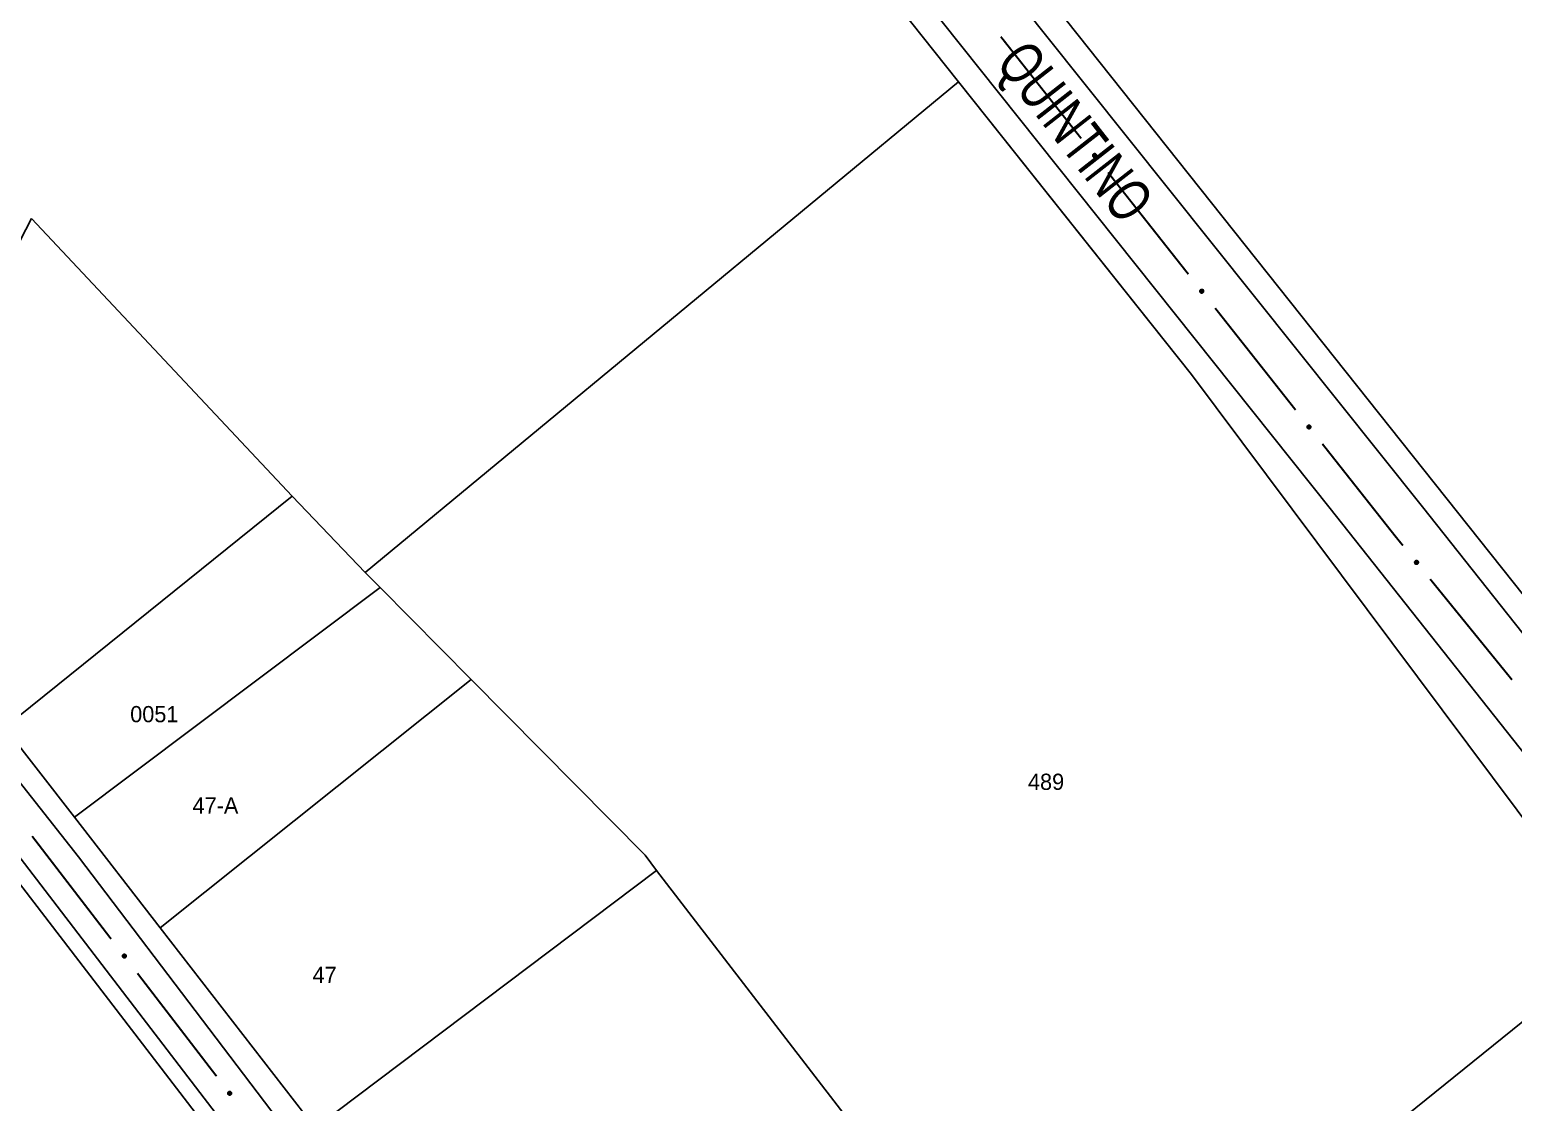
# Model space of a CAD drawing. Extents: x 200123 to 201542, y 4839549 to 4841240.
# Drawn here: x 200655.9 to 200793.2, y 4840385 to 4840484.2 of the extents above; entities that cross this region are included whole.
import ezdxf
from ezdxf.enums import TextEntityAlignment as Align

# ---------------------------------------------------------------- set-up
doc = ezdxf.new("R2010")
doc.units = 0
doc.header["$LTSCALE"] = 1.5
doc.header["$MEASUREMENT"] = 0
for name, color, linetype in [('CD_MALHA_LOTES', 7, 'CONTINUOUS'), ('RU-QUADRA', 210, 'CONTINUOUS'), ('SV-EIXO-RUA-PAV', 20, 'CONTINUOUS'), ('SV-RUA-PAVIM', 7, 'CONTINUOUS'), ('SV-TXT-RUA-PAV', 7, 'CONTINUOUS'), ('Th_NmrPort', 1, 'CONTINUOUS')]:
    doc.layers.add(name, color=color, linetype=linetype)
doc.styles.add('ARIAL', font='ARIAL.SHX')

msp = doc.modelspace()

# ---------------------------------------------------------------- linework, layer by layer
at = {"layer": 'CD_MALHA_LOTES', "linetype": 'Continuous', "flags": 128}
for points in [[(200684.7, 4840552.99), (200701.37, 4840530.22), (200741.81, 4840479.4)], [(200858.895, 4840480.98), (200815.31, 4840408.08), (200812.78, 4840408.41), (200748.69, 4840489.02)], [(200686.9, 4840434.01), (200741.81, 4840479.4)], [(200741.81, 4840479.4), (200763.36, 4840452.32), (200802.84, 4840399.58), (200751.22, 4840357.94)], [(200639.84, 4840435.39), (200656.03, 4840466.74)], [(200656.03, 4840466.74), (200680.14, 4840441.06)], [(200653.56, 4840419.68), (200680.14, 4840441.06)], [(200680.14, 4840441.06), (200686.9, 4840434.01)], [(200688.29, 4840432.61), (200686.9, 4840434.01)], [(200659.99, 4840411.38), (200688.29, 4840432.61)], [(200696.7, 4840424.11), (200688.29, 4840432.61)], [(200667.93, 4840401.14), (200696.7, 4840424.11)], [(200712.8, 4840407.85), (200696.7, 4840424.11)], [(200659.99, 4840411.38), (200653.56, 4840419.68)], [(200646.24, 4840412.58), (200649.6, 4840412.13), (200721.24, 4840318.82), (200670.9, 4840277.71), (200668.11, 4840275.45)], [(200667.93, 4840401.14), (200659.99, 4840411.38)], [(200713.87, 4840406.44), (200712.8, 4840407.85)], [(200682.28, 4840382.63), (200713.87, 4840406.44)], [(200751.22, 4840357.94), (200713.87, 4840406.44)], [(200682.28, 4840382.63), (200667.93, 4840401.14)]]:
    msp.add_lwpolyline(points, dxfattribs=at)
at = {"layer": 'RU-QUADRA', "linetype": 'Continuous', "flags": 128}
for points in [[(200812.78, 4840408.41), (200815.31, 4840408.08), (200858.9, 4840480.98), (200900.08, 4840548.43), (200900.44, 4840551.37), (200857.93, 4840582.23), (200840.85, 4840594.63), (200829.9, 4840602.58), (200819.63, 4840610.04), (200743.79, 4840663.57), (200677.61, 4840712.96), (200655.55, 4840658.36), (200641.73, 4840623.22), (200690.03, 4840563.11), (200707.98, 4840540.44), (200727.57, 4840515.69), (200748.69, 4840489.02)], [(200763.36, 4840452.32), (200802.84, 4840399.58), (200751.22, 4840357.94), (200756.11, 4840351.9), (200744.6, 4840342.23), (200725.32, 4840327.11), (200682.28, 4840382.63), (200667.93, 4840401.14), (200659.99, 4840411.38), (200653.56, 4840419.68), (200641.09, 4840434.39), (200639.84, 4840435.39), (200636.6, 4840438.01), (200627.92, 4840442.46), (200573.97, 4840470.11), (200636.53, 4840612.3), (200637.14, 4840612.59), (200638.33, 4840612.62), (200684.7, 4840552.99), (200701.37, 4840530.22), (200741.81, 4840479.4), (200750.14, 4840468.94), (200753.98, 4840464.1)], [(200721.24, 4840318.82), (200670.9, 4840277.71), (200644, 4840255.9), (200638.32, 4840257.35), (200612.58, 4840290.74), (200612.03, 4840291.93), (200606.04, 4840287.34), (200580.82, 4840319.69), (200577.93, 4840323.39), (200576.62, 4840324.04), (200516.1, 4840354.19), (200568.51, 4840459.1), (200621.71, 4840432.75), (200646.24, 4840412.58), (200649.6, 4840412.13)]]:
    msp.add_lwpolyline(points, close=True, dxfattribs=at)
at = {"layer": 'SV-EIXO-RUA-PAV', "const_width": 0.18}
for points in [[(200753.163814, 4840474.148315), (200745.723908, 4840483.563611)], [(200763.08369, 4840461.594588), (200755.643783, 4840471.009883)], [(200773.003565, 4840449.04086), (200765.563658, 4840458.456156)], [(200782.21, 4840437.39), (200775.483534, 4840445.902428)], [(200782.305093, 4840437.273059), (200782.21, 4840437.39)], [(200782.935999, 4840436.4972), (200782.305093, 4840437.273059)], [(200793.030498, 4840424.083454), (200785.459624, 4840433.393764)], [(200656.078362, 4840409.622843), (200663.390455, 4840400.107944)], [(200665.827819, 4840396.936311), (200672.53057, 4840388.21432)], [(200672.53057, 4840388.21432), (200672.58, 4840388.15)], [(200672.58, 4840388.15), (200673.141222, 4840387.422421)]]:
    msp.add_lwpolyline(points, dxfattribs=at)
at = {"layer": 'SV-EIXO-RUA-PAV'}
for points in [[(200754.40651, 4840472.398117), (200754.357858, 4840472.403122), (200754.317067, 4840472.417371), (200754.286467, 4840472.439048), (200754.264421, 4840472.465254), (200754.244886, 4840472.494605), (200754.23172, 4840472.528541), (200754.22545, 4840472.569444), (200754.230127, 4840472.618284), (200754.24747, 4840472.65911), (200754.267117, 4840472.690248), (200754.29312, 4840472.71481), (200754.32195, 4840472.733309), (200754.357654, 4840472.74582), (200754.399167, 4840472.751769), (200754.448163, 4840472.745877), (200754.488057, 4840472.731633), (200754.517105, 4840472.709889), (200754.541632, 4840472.683591), (200754.561217, 4840472.653388), (200754.573949, 4840472.62), (200754.579864, 4840472.578192), (200754.573408, 4840472.52991), (200754.559655, 4840472.489958), (200754.538325, 4840472.460613), (200754.511891, 4840472.437048), (200754.482691, 4840472.417097), (200754.449128, 4840472.402442), (200754.40651, 4840472.398117)], [(200764.326385, 4840459.84439), (200764.277733, 4840459.849394), (200764.236943, 4840459.863643), (200764.206342, 4840459.88532), (200764.184296, 4840459.911526), (200764.164761, 4840459.940877), (200764.151595, 4840459.974814), (200764.145325, 4840460.015716), (200764.150002, 4840460.064556), (200764.167346, 4840460.105383), (200764.186992, 4840460.13652), (200764.212995, 4840460.161082), (200764.241825, 4840460.179581), (200764.277529, 4840460.192092), (200764.319042, 4840460.198041), (200764.368038, 4840460.192149), (200764.407933, 4840460.177905), (200764.43698, 4840460.156161), (200764.461508, 4840460.129864), (200764.481092, 4840460.09966), (200764.493824, 4840460.066273), (200764.499739, 4840460.024465), (200764.493283, 4840459.976182), (200764.47953, 4840459.936231), (200764.4582, 4840459.906885), (200764.431766, 4840459.883321), (200764.402566, 4840459.86337), (200764.369003, 4840459.848714), (200764.326385, 4840459.84439)], [(200774.24626, 4840447.290662), (200774.197608, 4840447.295666), (200774.156818, 4840447.309916), (200774.126217, 4840447.331593), (200774.104171, 4840447.357799), (200774.084636, 4840447.387149), (200774.07147, 4840447.421086), (200774.0652, 4840447.461989), (200774.069877, 4840447.510828), (200774.087221, 4840447.551655), (200774.106867, 4840447.582793), (200774.13287, 4840447.607354), (200774.161701, 4840447.625854), (200774.197404, 4840447.638364), (200774.238917, 4840447.644314), (200774.287914, 4840447.638422), (200774.327808, 4840447.624178), (200774.356856, 4840447.602434), (200774.381383, 4840447.576136), (200774.400967, 4840447.545933), (200774.413699, 4840447.512545), (200774.419614, 4840447.470737), (200774.413158, 4840447.422455), (200774.399406, 4840447.382503), (200774.378075, 4840447.353158), (200774.351641, 4840447.329593), (200774.322441, 4840447.309642), (200774.288878, 4840447.294987), (200774.24626, 4840447.290662)], [(200784.203053, 4840434.764556), (200784.154336, 4840434.768879), (200784.113351, 4840434.782556), (200784.08245, 4840434.803803), (200784.060039, 4840434.829698), (200784.040096, 4840434.858773), (200784.026456, 4840434.892522), (200784.019615, 4840434.933333), (200784.023608, 4840434.982233), (200784.040379, 4840435.023298), (200784.059588, 4840435.054708), (200784.085245, 4840435.079631), (200784.113814, 4840435.098531), (200784.149339, 4840435.11154), (200784.190765, 4840435.11807), (200784.239839, 4840435.112864), (200784.279928, 4840435.099179), (200784.309277, 4840435.077843), (200784.33417, 4840435.051892), (200784.354175, 4840435.021965), (200784.367373, 4840434.988759), (200784.373872, 4840434.947038), (200784.368092, 4840434.89867), (200784.3549, 4840434.85853), (200784.333982, 4840434.828889), (200784.30788, 4840434.804957), (200784.278962, 4840434.784599), (200784.245607, 4840434.769476), (200784.203053, 4840434.764556)], [(200664.60887, 4840398.70313), (200664.65745, 4840398.697469), (200664.698044, 4840398.68267), (200664.728349, 4840398.660582), (200664.750039, 4840398.63408), (200664.769176, 4840398.604469), (200664.781883, 4840398.570358), (200664.7876, 4840398.529374), (200664.782264, 4840398.480602), (200664.76437, 4840398.440013), (200664.744305, 4840398.409144), (200664.717973, 4840398.384935), (200664.688896, 4840398.366827), (200664.653026, 4840398.354799), (200664.611437, 4840398.349411), (200664.562524, 4840398.355964), (200664.522826, 4840398.370746), (200664.494075, 4840398.39288), (200664.469905, 4840398.419506), (200664.45073, 4840398.449972), (200664.43845, 4840398.483528), (200664.4331, 4840398.525412), (200664.440207, 4840398.573603), (200664.454498, 4840398.613365), (200664.476223, 4840398.64242), (200664.502973, 4840398.665625), (200664.532439, 4840398.68518), (200664.566197, 4840398.699381), (200664.60887, 4840398.70313)], [(200674.362164, 4840386.019802), (200674.410754, 4840386.014229), (200674.451375, 4840385.999503), (200674.48172, 4840385.97747), (200674.503458, 4840385.951007), (200674.522648, 4840385.92143), (200674.535416, 4840385.887342), (200674.541207, 4840385.846368), (200674.535958, 4840385.797587), (200674.518138, 4840385.756966), (200674.498128, 4840385.726061), (200674.47184, 4840385.701805), (200674.442795, 4840385.683644), (200674.406947, 4840385.671552), (200674.365367, 4840385.666089), (200674.316443, 4840385.672554), (200674.276719, 4840385.687264), (200674.247927, 4840385.709346), (200674.22371, 4840385.735929), (200674.20448, 4840385.76636), (200674.192139, 4840385.799894), (200674.186714, 4840385.841768), (200674.193735, 4840385.889972), (200674.207954, 4840385.92976), (200674.229627, 4840385.958854), (200674.256334, 4840385.982107), (200674.285766, 4840386.001715), (200674.319498, 4840386.015977), (200674.362164, 4840386.019802)]]:
    msp.add_lwpolyline(points, close=True, dxfattribs=at)
for points in [[(200754.40651, 4840472.398117), (200754.22545, 4840472.569444)], [(200754.449128, 4840472.402442), (200754.230127, 4840472.618284)], [(200754.428709, 4840472.402054), (200754.231449, 4840472.592265)], [(200754.463088, 4840472.413569), (200754.241295, 4840472.634827)], [(200754.482691, 4840472.417097), (200754.24747, 4840472.65911)], [(200754.494083, 4840472.429365), (200754.258979, 4840472.66967)], [(200754.511891, 4840472.437048), (200754.267117, 4840472.690248)], [(200754.523836, 4840472.451137), (200754.283259, 4840472.702769)], [(200754.538325, 4840472.460613), (200754.29312, 4840472.71481)], [(200754.547442, 4840472.478485), (200754.3098, 4840472.722002)], [(200754.559655, 4840472.489958), (200754.32195, 4840472.733309)], [(200754.565972, 4840472.512258), (200754.343557, 4840472.736504)], [(200754.573408, 4840472.52991), (200754.357654, 4840472.74582)], [(200754.573055, 4840472.556115), (200754.380699, 4840472.746723)], [(200754.579864, 4840472.578192), (200754.399167, 4840472.751769)], [(200754.571625, 4840472.601942), (200754.428839, 4840472.743024)], [(200754.573949, 4840472.62), (200754.448163, 4840472.745877)], [(200754.564393, 4840472.639705), (200754.472472, 4840472.734024)], [(200754.561217, 4840472.653388), (200754.488057, 4840472.731633)], [(200754.357858, 4840472.403122), (200754.23172, 4840472.528541)], [(200754.380119, 4840472.40192), (200754.2335, 4840472.543451)], [(200754.33457, 4840472.411144), (200754.244565, 4840472.505239)], [(200754.317067, 4840472.417371), (200754.244886, 4840472.494605)], [(200764.493283, 4840459.976182), (200764.277529, 4840460.192092)], [(200764.49293, 4840460.002388), (200764.300575, 4840460.192995)], [(200764.499739, 4840460.024465), (200764.319042, 4840460.198041)], [(200764.493824, 4840460.066273), (200764.368038, 4840460.192149)], [(200764.326385, 4840459.84439), (200764.145325, 4840460.015716)], [(200764.369003, 4840459.848714), (200764.150002, 4840460.064556)], [(200764.348584, 4840459.848327), (200764.151324, 4840460.038537)], [(200764.277733, 4840459.849394), (200764.151595, 4840459.974814)], [(200764.299995, 4840459.848192), (200764.153375, 4840459.989724)], [(200764.382963, 4840459.859841), (200764.16117, 4840460.081099)], [(200764.254445, 4840459.857417), (200764.16444, 4840459.951511)], [(200764.236943, 4840459.863643), (200764.164761, 4840459.940877)], [(200764.402566, 4840459.86337), (200764.167346, 4840460.105383)], [(200764.413958, 4840459.875638), (200764.178854, 4840460.115943)], [(200764.431766, 4840459.883321), (200764.186992, 4840460.13652)], [(200764.443711, 4840459.897409), (200764.203134, 4840460.149041)], [(200764.4582, 4840459.906885), (200764.212995, 4840460.161082)], [(200764.467317, 4840459.924758), (200764.229675, 4840460.168275)], [(200764.47953, 4840459.936231), (200764.241825, 4840460.179581)], [(200764.485847, 4840459.95853), (200764.263433, 4840460.182776)], [(200764.491501, 4840460.048214), (200764.348714, 4840460.189296)], [(200764.484269, 4840460.085978), (200764.392347, 4840460.180297)], [(200764.481092, 4840460.09966), (200764.407933, 4840460.177905)], [(200774.24626, 4840447.290662), (200774.0652, 4840447.461989)], [(200774.288878, 4840447.294987), (200774.069877, 4840447.510828)], [(200774.268459, 4840447.294599), (200774.0712, 4840447.48481)], [(200774.197608, 4840447.295666), (200774.07147, 4840447.421086)], [(200774.21987, 4840447.294465), (200774.073251, 4840447.435996)], [(200774.302838, 4840447.306113), (200774.081045, 4840447.527372)], [(200774.174321, 4840447.303689), (200774.084316, 4840447.397784)], [(200774.156818, 4840447.309916), (200774.084636, 4840447.387149)], [(200774.322441, 4840447.309642), (200774.087221, 4840447.551655)], [(200774.333834, 4840447.32191), (200774.098729, 4840447.562215)], [(200774.351641, 4840447.329593), (200774.106867, 4840447.582793)], [(200774.363586, 4840447.343681), (200774.123009, 4840447.595314)], [(200774.378075, 4840447.353158), (200774.13287, 4840447.607354)], [(200774.387192, 4840447.37103), (200774.14955, 4840447.614547)], [(200774.399406, 4840447.382503), (200774.161701, 4840447.625854)], [(200774.405722, 4840447.404803), (200774.183308, 4840447.629049)], [(200774.413158, 4840447.422455), (200774.197404, 4840447.638364)], [(200774.412805, 4840447.44866), (200774.22045, 4840447.639268)], [(200774.419614, 4840447.470737), (200774.238917, 4840447.644314)], [(200774.411376, 4840447.494487), (200774.26859, 4840447.635569)], [(200774.413699, 4840447.512545), (200774.287914, 4840447.638422)], [(200774.404144, 4840447.53225), (200774.312222, 4840447.626569)], [(200774.400967, 4840447.545933), (200774.327808, 4840447.624178)], [(200784.203053, 4840434.764556), (200784.019615, 4840434.933333)], [(200784.245607, 4840434.769476), (200784.023608, 4840434.982233)], [(200784.225195, 4840434.768803), (200784.025295, 4840434.956235)], [(200784.154336, 4840434.768879), (200784.026456, 4840434.892522)], [(200784.176613, 4840434.767989), (200784.028028, 4840434.907455)], [(200784.25941, 4840434.780797), (200784.034544, 4840434.998931)], [(200784.130939, 4840434.776575), (200784.039627, 4840434.869401)], [(200784.113351, 4840434.782556), (200784.040096, 4840434.858773)], [(200784.278962, 4840434.784599), (200784.040379, 4840435.023298)], [(200784.290181, 4840434.797025), (200784.051739, 4840435.034018)], [(200784.30788, 4840434.804957), (200784.059588, 4840435.054708)], [(200784.319627, 4840434.819211), (200784.075553, 4840435.067453)], [(200784.333982, 4840434.828889), (200784.085245, 4840435.079631)], [(200784.342848, 4840434.846887), (200784.101823, 4840435.087056)], [(200784.3549, 4840434.85853), (200784.113814, 4840435.098531)], [(200784.360904, 4840434.880916), (200784.135374, 4840435.102028)], [(200784.368092, 4840434.89867), (200784.149339, 4840435.11154)], [(200784.367372, 4840434.924868), (200784.17237, 4840435.112766)], [(200784.373872, 4840434.947038), (200784.190765, 4840435.11807)], [(200784.365302, 4840434.97067), (200784.220557, 4840435.109741)], [(200784.367373, 4840434.988759), (200784.239839, 4840435.112864)], [(200784.357543, 4840435.008328), (200784.264311, 4840435.101352)], [(200784.354175, 4840435.021965), (200784.279928, 4840435.099179)], [(200664.4331, 4840398.525412), (200664.611437, 4840398.349411)], [(200664.43845, 4840398.483528), (200664.562524, 4840398.355964)], [(200664.440206, 4840398.547395), (200664.629971, 4840398.354207)], [(200664.440207, 4840398.573603), (200664.653026, 4840398.354799)], [(200664.441017, 4840398.501553), (200664.581885, 4840398.358556)], [(200664.447738, 4840398.463696), (200664.538378, 4840398.368144)], [(200664.447881, 4840398.591153), (200664.667247, 4840398.363924)], [(200664.45073, 4840398.449972), (200664.522826, 4840398.370746)], [(200664.454498, 4840398.613365), (200664.688896, 4840398.366827)], [(200664.466865, 4840398.624672), (200664.701198, 4840398.377968)], [(200664.476223, 4840398.64242), (200664.717973, 4840398.384935)], [(200664.490839, 4840398.6517), (200664.727996, 4840398.396842)], [(200664.502973, 4840398.665625), (200664.744305, 4840398.409144)], [(200664.520882, 4840398.673067), (200664.75272, 4840398.429609)], [(200664.532439, 4840398.68518), (200664.76437, 4840398.440013)], [(200664.552088, 4840398.688444), (200664.770873, 4840398.464211)], [(200664.566197, 4840398.699381), (200664.782264, 4840398.480602)], [(200664.58662, 4840398.699493), (200664.781293, 4840398.506636)], [(200664.60887, 4840398.70313), (200664.7876, 4840398.529374)], [(200664.635206, 4840398.698971), (200664.779901, 4840398.555473)], [(200664.65745, 4840398.697469), (200664.781883, 4840398.570358)], [(200664.680627, 4840398.689133), (200664.769353, 4840398.593831)], [(200664.698044, 4840398.68267), (200664.769176, 4840398.604469)], [(200674.186714, 4840385.841768), (200674.365367, 4840385.666089)], [(200674.192139, 4840385.799894), (200674.316443, 4840385.672554)], [(200674.193735, 4840385.889972), (200674.406947, 4840385.671552)], [(200674.193781, 4840385.863764), (200674.383893, 4840385.670919)], [(200674.194674, 4840385.817924), (200674.3358, 4840385.675181)], [(200674.201377, 4840385.907536), (200674.421152, 4840385.680702)], [(200674.201464, 4840385.780079), (200674.292275, 4840385.68469)], [(200674.20448, 4840385.76636), (200674.276719, 4840385.687264)], [(200674.207954, 4840385.92976), (200674.442795, 4840385.683644)], [(200674.220301, 4840385.941089), (200674.455077, 4840385.694808)], [(200674.229627, 4840385.958854), (200674.47184, 4840385.701805)], [(200674.244225, 4840385.96816), (200674.481841, 4840385.713729)], [(200674.256334, 4840385.982107), (200674.498128, 4840385.726061)], [(200674.274231, 4840385.989581), (200674.506507, 4840385.746541)], [(200674.285766, 4840386.001715), (200674.518138, 4840385.756966)], [(200674.305409, 4840386.005014), (200674.524597, 4840385.781175)], [(200674.319498, 4840386.015977), (200674.535958, 4840385.797587)], [(200674.339921, 4840386.016125), (200674.53494, 4840385.823619)], [(200674.362164, 4840386.019802), (200674.541207, 4840385.846368)], [(200674.388508, 4840386.015691), (200674.533461, 4840385.872454)], [(200674.410754, 4840386.014229), (200674.535416, 4840385.887342)], [(200674.433946, 4840386.005934), (200674.522844, 4840385.910793)], [(200674.451375, 4840385.999503), (200674.522648, 4840385.92143)]]:
    msp.add_lwpolyline(points, dxfattribs=at)
at = {"layer": 'SV-RUA-PAVIM', "linetype": 'Continuous'}
msp.add_polyline3d([(200838.08, 4840440.91, 3.79), (200904.93, 4840549.38, 3.5), (200905.23, 4840552.57, 3.5), (200904.63, 4840554.85, 3.5), (200893.86, 4840563.16, 3.43), (200841.72, 4840600.81, 3.43), (200752.45, 4840665.35, 3.06), (200685.92, 4840713.86, 2.77), (200682.71, 4840715.47, 2.77), (200678.69, 4840715.95, 2.77), (200674.28, 4840714.96, 2.77), (200670.63, 4840711.98, 2.91), (200667.48, 4840706.6, 2.97), (200637.53, 4840631, 2.99), (200636.92, 4840628.62, 2.99), (200637.54, 4840625.46, 2.99), (200697.32, 4840549.67, 3.43), (200749.75, 4840483.9, 3.48), (200784.76, 4840440.07, 3.48), (200812.45, 4840405.16, 2.65), (200813.98, 4840403.92, 2.65), (200815.64, 4840404.12, 2.65), (200816.93, 4840404.94, 2.65), (200817.95, 4840406.47, 2.65)], close=True, dxfattribs=at)
for points in [[(200808.9, 4840398.63, 2.65), (200776.22, 4840439.94, 3.5), (200733.02, 4840494.08, 3.22), (200638.64, 4840615.78, 3), (200636.11, 4840617.44, 3), (200632.54, 4840617.04, 3), (200630.05, 4840613.2, 2.99), (200570.03, 4840476.79, 3.74), (200568.73, 4840472.41, 3.84), (200569.63, 4840471.13, 3.99), (200571.44, 4840469.69, 3.99), (200573.14, 4840468.53, 5.55), (200625.79, 4840441.84, 6.74), (200632.15, 4840438.17, 2.55), (200638.64, 4840433.92, 2.55), (200645.68, 4840426.3, 2.55), (200660.36, 4840407.71, 2.55), (200711.34, 4840340.64, 2.55), (200723.43, 4840325.86, 2.65), (200725.46, 4840324.55, 2.65), (200726.24, 4840324.42, 2.65), (200727.25, 4840324.62, 2.65), (200806.29, 4840389.69, 2.65)], [(200628.85, 4840254.43, 3.35), (200579.33, 4840318.04, 3.71), (200577.17, 4840320.49, 3.71), (200575.51, 4840322.38, 3.71), (200565.81, 4840326.76, 3.72), (200518.22, 4840350.45, 3.72), (200511.94, 4840353.9, 3.72), (200510.71, 4840355.38, 3.72), (200510.99, 4840357.64, 3.72), (200521.09, 4840377.6, 3.8), (200550.42, 4840436.39, 3.98), (200563.01, 4840461.68, 3.98), (200564.73, 4840462.82, 3.98), (200569.35, 4840460.8, 5.55), (200615.61, 4840437.61, 2.55), (200622.16, 4840434.22, 2.55), (200634.35, 4840424.84, 2.55), (200647.47, 4840414.1, 2.55), (200650.09, 4840413.93, 2.55), (200708.1, 4840338.27, 2.55), (200720.76, 4840321.77, 3.31), (200722.42, 4840319.22, 3.31), (200721.63, 4840317.48, 3.31), (200639.64, 4840251.45, 3.28)]]:
    msp.add_polyline3d(points, dxfattribs=at)

# ---------------------------------------------------------------- texts
at = {"layer": 'SV-TXT-RUA-PAV', "style": 'ARIAL', "width": 0.7}
msp.add_text('QUINTINO', height=4, rotation=308, dxfattribs=at).set_placement((200745.17, 4840481.09))
at = {"layer": 'Th_NmrPort', "color": 1}
for s, p in [('0051', (200665.156897, 4840420.90676)), ('489', (200748.240366, 4840414.649086)), ('47-A', (200670.926897, 4840412.45676)), ('47', (200682.03134, 4840396.789825))]:
    msp.add_text(s, height=1.5, dxfattribs=at).set_placement(p, align=Align.MIDDLE_LEFT)

doc.saveas('drawing.dxf')
